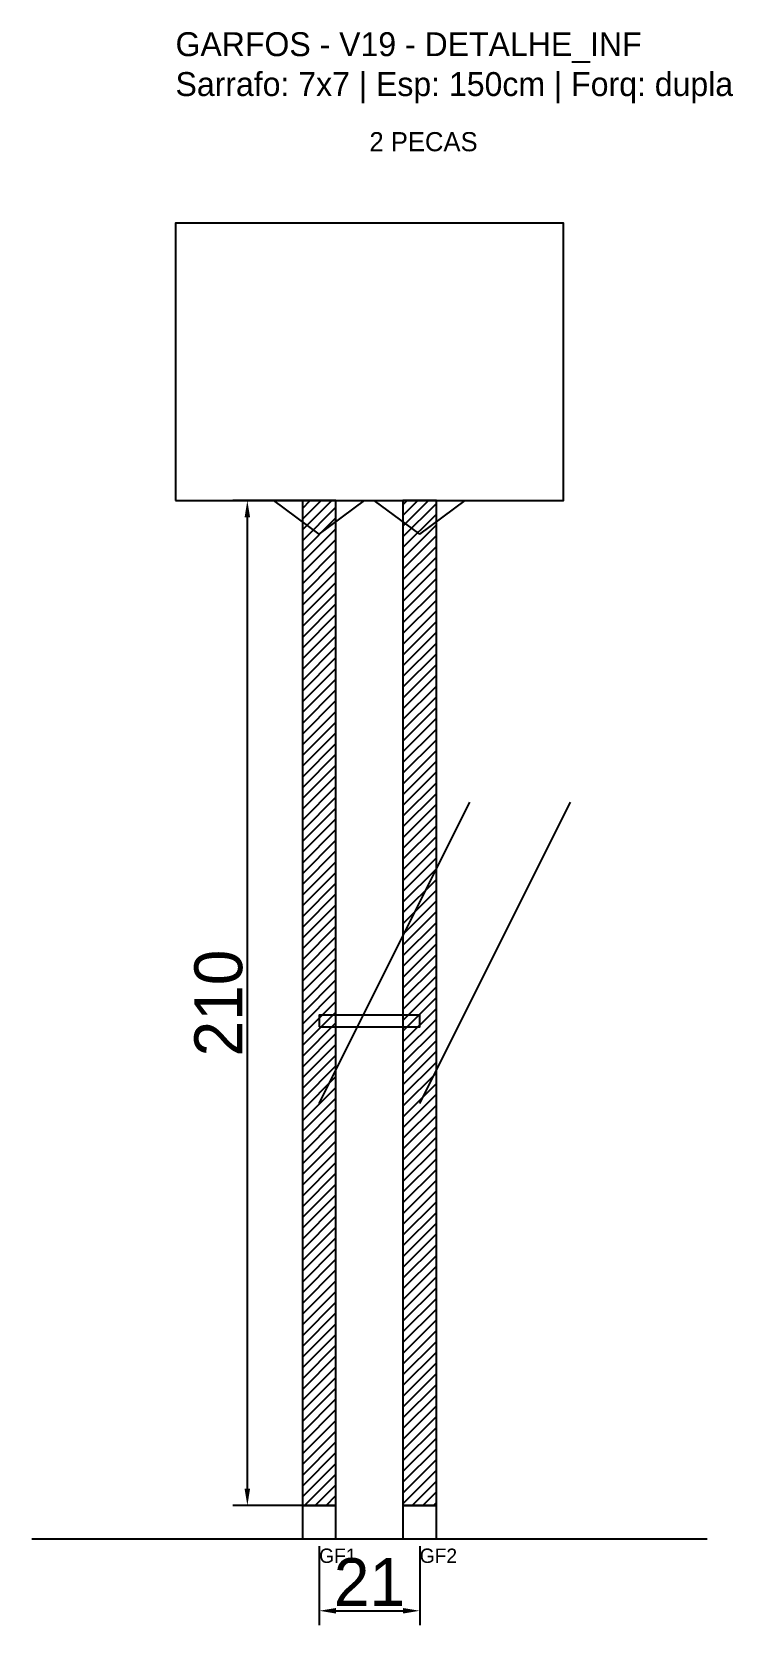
# Model space of a CAD drawing. Header units: metres. Extents: x -30 to 116, y -25 to 308.
import ezdxf

# ---------------------------------------------------------------- set-up
doc = ezdxf.new("R2010")
doc.units = ezdxf.units.M
for name, color, linetype in [('BARRA_ANCORAGEM', 1, 'Continuous'), ('COTA', 241, 'Continuous'), ('GARFOS OK', 3, 'Continuous'), ('NOME DA VIGA', 6, 'Continuous'), ('SARR_7x7', 40, 'Continuous'), ('TIRAS REESCORAMENTO', 252, 'Continuous'), ('VIGAS', 3, 'Continuous')]:
    doc.layers.add(name, color=color, linetype=linetype)
doc.dimstyles.new('EZ DXF', dxfattribs={"dimtxt": 10, "dimasz": 3.5, "dimexe": 3, "dimexo": 1.5, "dimgap": 1, "dimtad": 1, "dimdec": 1, "dimdsep": 46, "dimcen": 2.5, "dimazin": 3, "dimtfac": 1, "dimtmove": 0, "dimatfit": 3})

msp = doc.modelspace()

# ---------------------------------------------------------------- hatches: boundary and pattern name
at = {"layer": 'COTA'}
h = msp.add_hatch(dxfattribs=at)
h.set_pattern_fill('ANSI31', scale=0.5)
h.paths.add_polyline_path([(26.5, 0), (33.5, 0), (33.5, 210), (26.5, 210)])
h = msp.add_hatch(dxfattribs=at)
h.set_pattern_fill('ANSI31', scale=0.5)
h.paths.add_polyline_path([(47.5, 0), (54.5, 0), (54.5, 210), (47.5, 210)])

# ---------------------------------------------------------------- linework, layer by layer
at = {"layer": 'BARRA_ANCORAGEM'}
for p, q in [((30, 84), (61.5, 147)), ((51, 84), (82.5, 147))]:
    msp.add_line(p, q, dxfattribs=at)
at = {"layer": 'GARFOS OK'}
for p, q in [((30, 203), (20.5, 210)), ((20.5, 210), (39.5, 210)), ((30, 203), (39.5, 210)), ((51, 203), (41.5, 210)), ((41.5, 210), (60.5, 210)), ((51, 203), (60.5, 210))]:
    msp.add_line(p, q, dxfattribs=at)
at = {"layer": 'GARFOS OK', "linetype": 'CONTINUOUS'}
msp.add_line((-30, -7), (111, -7), dxfattribs=at)
at = {"layer": 'GARFOS OK'}
for points in [[(26.5, 0), (33.5, 0), (33.5, 210), (26.5, 210), (26.5, 0)], [(47.5, 0), (54.5, 0), (54.5, 210), (47.5, 210), (47.5, 0)]]:
    msp.add_lwpolyline(points, dxfattribs=at)
at = {"layer": 'SARR_7x7'}
for points in [[(26.5, -7), (33.5, -7), (33.5, 0), (26.5, 0), (26.5, -7)], [(47.5, -7), (54.5, -7), (54.5, 0), (47.5, 0), (47.5, -7)]]:
    msp.add_lwpolyline(points, dxfattribs=at)
at = {"layer": 'TIRAS REESCORAMENTO'}
msp.add_lwpolyline([(30, 100), (51, 100), (51, 102.5), (30, 102.5), (30, 100)], dxfattribs=at)
at = {"layer": 'VIGAS'}
msp.add_lwpolyline([(0, 210), (81, 210), (81, 268), (0, 268), (0, 210)], dxfattribs=at)

# ---------------------------------------------------------------- texts
at = {"layer": 'NOME DA VIGA'}
for s, height, p in [('2 PECAS', 4, (40.5, 283)), ('GF1', 3, (30, -12)), ('GF2', 3, (51, -12))]:
    msp.add_text(s, height=height, dxfattribs=at).set_placement(p)
at = {"layer": 'NOME DA VIGA', "insert": (0, 293), "char_height": 5, "attachment_point": 7}
msp.add_mtext('GARFOS - V19 - DETALHE_INF\\PSarrafo: 7x7 | Esp: 150cm | Forq: dupla', dxfattribs=at)

# ---------------------------------------------------------------- dimensions: what is measured, and where the dimension line sits
at = {"layer": 'COTA'}
msp.add_linear_dim(base=(15, 0), p1=(30, 0), p2=(30, 210), angle=90, dimstyle='EZ DXF', dxfattribs=at).render()
msp.add_linear_dim(base=(30, -22), p1=(30, -7), p2=(51, -7), dimstyle='EZ DXF', dxfattribs=at).render()

doc.saveas('drawing.dxf')
